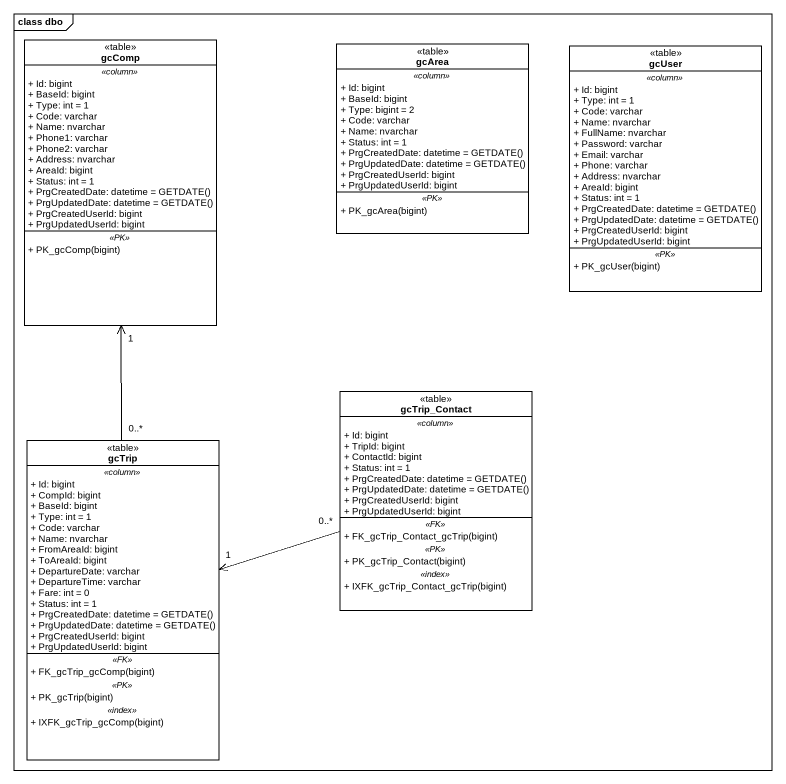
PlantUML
@startuml
mainframe class dbo
hide circle
hide empty members
skinparam classAttributeIconSize 0
class gcComp <<table>> {
  .. <<column>> ..
  + Id: bigint
  + BaseId: bigint
  + Type: int = 1
  + Code: varchar
  + Name: nvarchar
  + Phone1: varchar
  + Phone2: varchar
  + Address: nvarchar
  + AreaId: bigint
  + Status: int = 1
  {field} + PrgCreatedDate: datetime = GETDATE()
  {field} + PrgUpdatedDate: datetime = GETDATE()
  + PrgCreatedUserId: bigint
  + PrgUpdatedUserId: bigint
  .. <<PK>> ..
  + PK_gcComp(bigint)
}
class gcArea <<table>> {
  .. <<column>> ..
  + Id: bigint
  + BaseId: bigint
  + Type: bigint = 2
  + Code: varchar
  + Name: nvarchar
  + Status: int = 1
  {field} + PrgCreatedDate: datetime = GETDATE()
  {field} + PrgUpdatedDate: datetime = GETDATE()
  + PrgCreatedUserId: bigint
  + PrgUpdatedUserId: bigint
  .. <<PK>> ..
  + PK_gcArea(bigint)
}
class gcUser <<table>> {
  .. <<column>> ..
  + Id: bigint
  + Type: int = 1
  + Code: varchar
  + Name: nvarchar
  + FullName: nvarchar
  + Password: varchar
  + Email: varchar
  + Phone: varchar
  + Address: nvarchar
  + AreaId: bigint
  + Status: int = 1
  {field} + PrgCreatedDate: datetime = GETDATE()
  {field} + PrgUpdatedDate: datetime = GETDATE()
  + PrgCreatedUserId: bigint
  + PrgUpdatedUserId: bigint
  .. <<PK>> ..
  + PK_gcUser(bigint)
}
class gcTrip_Contact <<table>> {
  .. <<column>> ..
  + Id: bigint
  + TripId: bigint
  + ContactId: bigint
  + Status: int = 1
  {field} + PrgCreatedDate: datetime = GETDATE()
  {field} + PrgUpdatedDate: datetime = GETDATE()
  + PrgCreatedUserId: bigint
  + PrgUpdatedUserId: bigint
  .. <<FK>> ..
  + FK_gcTrip_Contact_gcTrip(bigint)
  .. <<PK>> ..
  + PK_gcTrip_Contact(bigint)
  .. <<index>> ..
  + IXFK_gcTrip_Contact_gcTrip(bigint)
}
class gcTrip <<table>> {
  .. <<column>> ..
  + Id: bigint
  + CompId: bigint
  + BaseId: bigint
  + Type: int = 1
  + Code: varchar
  + Name: nvarchar
  + FromAreaId: bigint
  + ToAreaId: bigint
  + DepartureDate: varchar
  + DepartureTime: varchar
  + Fare: int = 0
  + Status: int = 1
  {field} + PrgCreatedDate: datetime = GETDATE()
  {field} + PrgUpdatedDate: datetime = GETDATE()
  + PrgCreatedUserId: bigint
  + PrgUpdatedUserId: bigint
  .. <<FK>> ..
  + FK_gcTrip_gcComp(bigint)
  .. <<PK>> ..
  + PK_gcTrip(bigint)
  .. <<index>> ..
  + IXFK_gcTrip_gcComp(bigint)
}
gcTrip_Contact "0..*" -left-> "1" gcTrip
gcTrip "0..*" -up-> "1" gcComp
@enduml
